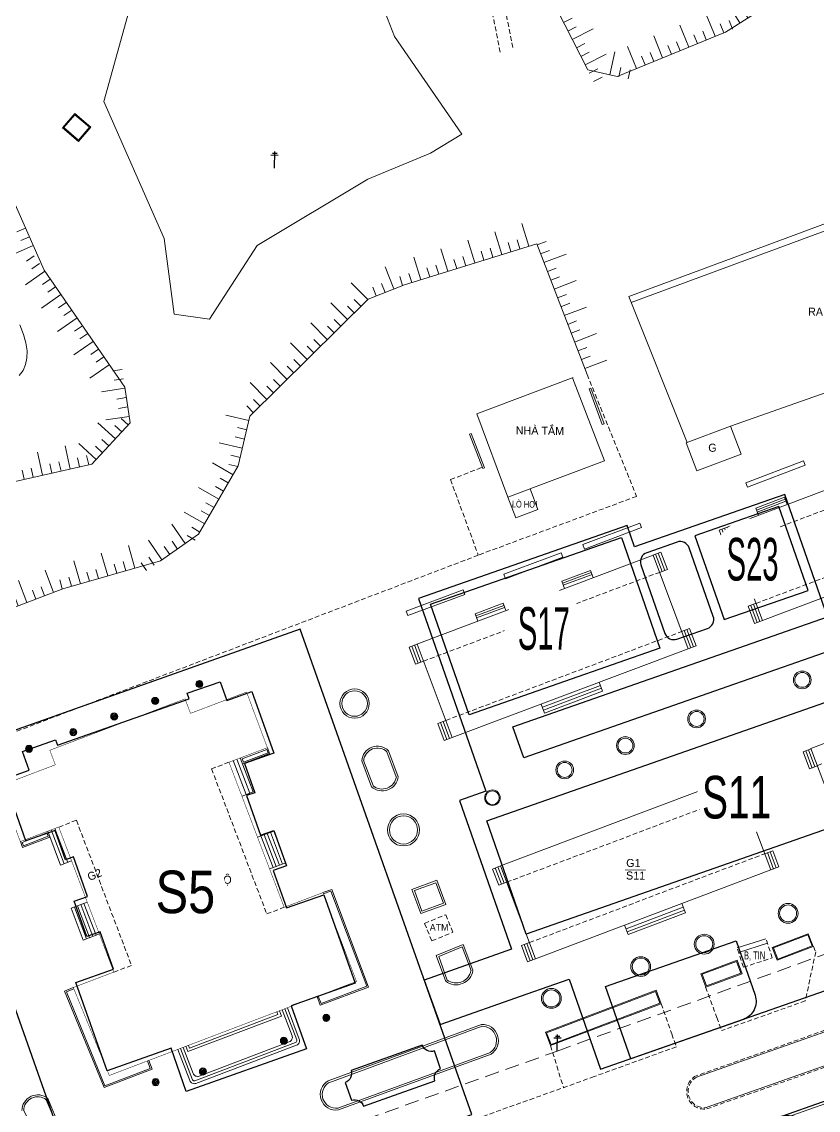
# Model space of a CAD drawing. Header units: inches. Extents: x 496359 to 501064, y 2374078 to 2377203.
# Drawn here: x 500217.5 to 500301.8, y 2376447.1 to 2376562.2 of the extents above; entities that cross this region are included whole.
import ezdxf
from ezdxf.enums import TextEntityAlignment as Align

# ---------------------------------------------------------------- set-up
doc = ezdxf.new("R2010")
doc.units = ezdxf.units.IN
doc.header["$MEASUREMENT"] = 0
doc.linetypes.add('DASHED', pattern=[0.75, 0.5, -0.25])
for name, color, linetype in [('cd', 7, 'Continuous'), ('chu', 6, 'Continuous'), ('MANH', 147, 'Continuous'), ('NOI', 2, 'Continuous'), ('tl', 8, 'Continuous')]:
    doc.layers.add(name, color=color, linetype=linetype)
for name, color, linetype, lineweight in [('EG Text2', 7, 'Continuous', 18), ('ISO', 252, 'Continuous', 20), ('LC Net dam 1', 30, 'Continuous', 30), ('LC Net manh', 239, 'Continuous', 5), ('manh1', 67, 'Continuous', 13)]:
    doc.layers.add(name, color=color, linetype=linetype, lineweight=lineweight)
doc.styles.add('EG Hai', font='')
doc.styles.add('style1', font='')
doc.styles.get('EG Hai').set_extended_font_data('.VnArial NarrowH')
doc.styles.get('style1').set_extended_font_data('.VnAvantH')

# ---------------------------------------------------------------- blocks, each defined once
blk = doc.blocks.new('cdien')
at = {"layer": 'cd', "extrusion": (-0.000518657, 0.000768986, 1)}
for p, q in [((-0.8, 2.78, 0), (0.76, 2.78, 0)), ((-0.46, 3.14, 0), (0.49, 3.14, 0)), ((0, 0), (0, 3.5, 0))]:
    blk.add_line(p, q, dxfattribs=at)
blk = doc.blocks.new('t2')
at = {"layer": 'tl', "color": 250, "lineweight": 0}
for p, q in [((-2, 0), (-2, -1)), ((-1, 0), (-1, -1)), ((0, 0), (0, -2.5))]:
    blk.add_line(p, q, dxfattribs=at)
blk = doc.blocks.new('t1')
at = {"layer": 'tl', "color": 250, "lineweight": 0}
for p, q in [((0, 0), (0, 2.5)), ((-2, 0), (-2, 1)), ((-1, 0), (-1, 1))]:
    blk.add_line(p, q, dxfattribs=at)
blk = doc.blocks.new('Nền HT mới')
at = {"layer": 'MANH', "lineweight": 0}
h = blk.add_hatch(dxfattribs=at)
h.set_pattern_fill('ANSI31', color=1, angle=-0.7328, style=0)
h.set_pattern_definition([(44.267, (356.75448, 211.35398), (-0.08725, 0.089512), [])])
h.paths.add_polyline_path([(357.5, 211.34, 1), (356.75, 211.35, 1)])
h = blk.add_hatch(dxfattribs=at)
h.set_pattern_fill('ANSI31', color=1, angle=-0.7328, style=0)
h.set_pattern_definition([(44.267, (352.07417, 209.57185), (-0.08725, 0.089512), [])])
h.paths.add_polyline_path([(352.82, 209.56, 1), (352.07, 209.57, 1)])
h = blk.add_hatch(dxfattribs=at)
h.set_pattern_fill('ANSI31', color=1, angle=-0.7328, style=0)
h.set_pattern_definition([(44.267, (347.74432, 207.92318), (-0.08725, 0.089512), [])])
h.paths.add_polyline_path([(348.49, 207.91, 1), (347.74, 207.92, 1)])
h = blk.add_hatch(dxfattribs=at)
h.set_pattern_fill('ANSI31', color=1, angle=-0.7328, style=0)
h.set_pattern_definition([(44.267, (343.41447, 206.2745), (-0.08725, 0.089512), [])])
h.paths.add_polyline_path([(344.16, 206.26, 1), (343.41, 206.27, 1)])
h = blk.add_hatch(dxfattribs=at)
h.set_pattern_fill('ANSI31', color=1, angle=-0.7328, style=0)
h.set_pattern_definition([(44.267, (338.73078, 204.5016), (-0.08725, 0.089512), [])])
h.paths.add_polyline_path([(339.48, 204.49, 1), (338.73, 204.5, 1)])
h = blk.add_hatch(dxfattribs=at)
h.set_pattern_fill('ANSI31', color=1, angle=-0.7328, style=0)
h.set_pattern_definition([(44.267, (370.17846, 176.05026), (-0.08725, 0.089512), [])])
h.paths.add_polyline_path([(370.93, 176.04, 1), (370.18, 176.05, 1)])
h = blk.add_hatch(dxfattribs=at)
h.set_pattern_fill('ANSI31', color=1, angle=-0.7328, style=0)
h.set_pattern_definition([(44.267, (365.69753, 173.63757), (-0.08725, 0.089512), [])])
h.paths.add_polyline_path([(366.45, 173.63, 1), (365.7, 173.64, 1)])
h = blk.add_hatch(dxfattribs=at)
h.set_pattern_fill('ANSI31', color=1, angle=-0.7328, style=0)
h.set_pattern_definition([(44.267, (357.12586, 170.37873), (-0.08725, 0.089512), [])])
h.paths.add_polyline_path([(357.88, 170.37, 1), (357.13, 170.38, 1)])
h = blk.add_hatch(dxfattribs=at)
h.set_pattern_fill('ANSI31', color=1, angle=-0.7328, style=0)
h.set_pattern_definition([(44.267, (352.12979, 169.2584), (-0.08725, 0.089512), [])])
h.paths.add_polyline_path([(352.88, 169.25, 1), (352.13, 169.26, 1)])
at = {"layer": 'chu', "color": 6, "lineweight": 0, "elevation": -28.38}
for points in [[(393.33, 214.89), (395.48, 214.86)], [(402.18, 191.69), (404.33, 191.66)]]:
    blk.add_lwpolyline(points, dxfattribs=at)
at = {"layer": 'MANH', "color": 3, "linetype": 'DASHED', "lineweight": 0, "elevation": -28.38}
for points in [[(388.95, 278.18), (384.81, 298.83), (382.3, 314.16), (381.3, 319.22), (373.58, 340.98), (370.8, 350.56), (370.67, 378.97)], [(371.61, 378.83), (372.02, 350.81), (374.61, 341.32), (382.55, 319.48), (383.54, 314.48), (386.18, 298.99), (390.3, 278.6)], [(422.08, 183.61), (422.32, 183.03), (421.22, 177.84)], [(410.68, 179.3), (411.86, 176.1), (412.36, 174.7)], [(405.98, 177.55), (407.09, 174.35), (407.58, 172.99)], [(421.22, 177.84), (412.36, 174.7)], [(407.58, 172.99), (398.89, 169.84), (368.51, 158.97), (345.93, 150.8), (338.39, 148.1)], [(394.27, 173.12), (395.64, 168.68)]]:
    blk.add_lwpolyline(points, dxfattribs=at)
at = {"layer": 'MANH', "color": 2, "lineweight": 0, "elevation": -28.38}
for points in [[(471.45, 279.06), (444.81, 292.92), (438.97, 293.22), (428.96, 289.66), (420.98, 285.5), (412.77, 280.29), (401.32, 275.6), (398.2, 276.3), (388.45, 295.45), (388.77, 303.23), (386.75, 312.91), (380, 336.06), (377.61, 346.87), (381.83, 352.84), (386.45, 362.77), (387.03, 366.64), (375.54, 374.01), (375.55, 378.44)], [(369.58, 331.08), (363.15, 332.07), (357.97, 323.08), (354.21, 310.8), (350.61, 295.28), (351.16, 287.82), (347.02, 272.94), (353.4, 258.47), (354.45, 250.47), (358.21, 249.93), (363.25, 257.74), (374.94, 264.74), (381.57, 267.48), (384.89, 269.5), (377.78, 279.84), (374.06, 289.39), (374.78, 298.66), (375.62, 312.09), (374.21, 324.58), (369.58, 331.08)], [(344.35, 268.72), (345.65, 270.24), (343.96, 271.69), (342.66, 270.18), (344.35, 268.72)], [(402.54, 252.34), (434.02, 264.01)], [(413.31, 238.61), (440.34, 248.15), (434.02, 264.01)], [(402.8, 251.69), (433.63, 263.1)], [(319.26, 212.5), (342.68, 221.42), (353, 224.38), (357.05, 227.19), (361.24, 234.44), (362.47, 239.67), (374.98, 252.05), (378.81, 253.57), (392.81, 257.92), (398.13, 244.09)], [(408.71, 236.88), (402.54, 252.34)], [(386.48, 239.94), (396.68, 243.75)], [(399.97, 234.94), (396.61, 243.72)], [(398.36, 242.57), (398.55, 242.64)], [(399.75, 238.8), (398.36, 242.57)], [(399.94, 238.87), (398.55, 242.64)], [(389.77, 231.13), (386.48, 239.94)], [(399.75, 238.8), (399.94, 238.87)], [(408.63, 236.85), (413.31, 238.61)], [(414.42, 235.66), (413.31, 238.61)], [(385.7, 237.77), (385.88, 237.84)], [(387.1, 234.15), (385.7, 237.77)], [(387.28, 234.22), (385.88, 237.84)], [(412.95, 227.95), (437.92, 237.35)], [(409.74, 233.9), (408.63, 236.85)], [(389.77, 231.13), (399.97, 234.94)], [(409.74, 233.9), (414.42, 235.66)], [(414.93, 232.63), (421.03, 234.95)], [(421.03, 234.95), (421.21, 234.48)], [(387.1, 234.15), (387.28, 234.22)], [(415.11, 232.16), (421.21, 234.48)], [(414.93, 232.63), (415.11, 232.16)], [(392.94, 229.8), (392.12, 232.01)], [(390.6, 228.93), (389.77, 231.13)], [(415.97, 229.96), (419.01, 231.11)], [(416.05, 229.75), (419.09, 230.89)], [(416.13, 229.53), (419.17, 230.68)], [(419.01, 231.11), (419.3, 230.34)], [(390.6, 228.93), (392.94, 229.8)], [(415.97, 229.96), (416.26, 229.19)], [(397.68, 226.09), (403.72, 228.38)], [(397.85, 225.62), (403.9, 227.91)], [(403.72, 228.38), (403.9, 227.91)], [(416.69, 218.06), (412.96, 227.95)], [(412.8, 225.82), (412.12, 227.64)], [(413.09, 225.92), (412.4, 227.74)], [(413.37, 226.03), (412.68, 227.85)], [(416.69, 218.06), (441.66, 227.47)], [(397.68, 226.09), (397.85, 225.62)], [(380.14, 215.58), (405.11, 224.98)], [(395.39, 225.23), (389.34, 222.96)], [(395.56, 224.77), (389.52, 222.49)], [(395.39, 225.23), (395.56, 224.77)], [(405.1, 224.97), (405.94, 225.29)], [(408.84, 215.09), (405.11, 224.98)], [(406.07, 223.26), (405.38, 225.08)], [(406.35, 223.37), (405.66, 225.19)], [(406.63, 223.47), (405.94, 225.29)], [(395.46, 222.22), (398.5, 223.37)], [(398.5, 223.37), (398.79, 222.6)], [(405.78, 223.16), (406.63, 223.47)], [(389.34, 222.96), (389.52, 222.49)], [(395.46, 222.22), (395.75, 221.45)], [(395.54, 222.01), (398.58, 223.15)], [(395.62, 221.79), (398.66, 222.94)], [(385.03, 221.3), (379, 219.07)], [(385.03, 221.3), (385.2, 220.83)], [(385.2, 220.83), (379.17, 218.6)], [(386.29, 218.77), (389.25, 219.89)], [(389.25, 219.89), (389.54, 219.12)], [(379, 219.07), (379.17, 218.6)], [(386.29, 218.77), (386.58, 218)], [(386.37, 218.56), (389.33, 219.67)], [(386.45, 218.34), (389.41, 219.46)], [(415.17, 219.57), (415.86, 217.75)], [(415.45, 219.67), (416.14, 217.86)], [(415.73, 219.78), (416.42, 217.96)], [(408.14, 216.9), (408.98, 217.22)], [(409.1, 215.19), (408.42, 217.01)], [(409.38, 215.3), (408.7, 217.11)], [(409.67, 215.4), (408.98, 217.22)], [(380.15, 215.58), (379.31, 215.26)], [(379.99, 213.45), (379.31, 215.26)], [(380.27, 213.55), (379.59, 215.37)], [(380.55, 213.66), (379.87, 215.48)], [(383.87, 205.69), (380.15, 215.58)], [(408.82, 215.09), (409.67, 215.4)], [(383.87, 205.69), (408.84, 215.09)], [(380.83, 213.76), (379.99, 213.45)], [(421.81, 204.55), (446.78, 213.95)], [(393.41, 208.9), (399.54, 211.21)], [(393.52, 208.59), (399.66, 210.9)], [(399.77, 210.59), (399.42, 211.54)], [(393.64, 208.28), (399.77, 210.59)], [(393.64, 208.28), (393.28, 209.23)], [(383.19, 207.51), (382.35, 207.19)], [(383.03, 205.37), (382.35, 207.19)], [(383.31, 205.48), (382.63, 207.3)], [(383.59, 205.59), (382.91, 207.4)], [(383.87, 205.69), (383.03, 205.37)], [(364.26, 204.44), (361.65, 203.45)], [(364.55, 203.99), (361.7, 202.9)], [(364.4, 204.09), (361.78, 203.1)], [(364.4, 204.09), (364.26, 204.44)], [(364.55, 203.99), (364.32, 204.62)], [(421.67, 202.37), (420.98, 204.18)], [(421.95, 202.47), (421.26, 204.29)], [(422.23, 202.58), (421.55, 204.4)], [(425.55, 194.66), (421.82, 204.55)], [(362.07, 199.67), (360.71, 203.25)], [(362.45, 199.81), (361.08, 203.39)], [(362.82, 199.95), (361.46, 203.53)], [(361.78, 203.1), (361.65, 203.45)], [(388.98, 192.11), (413.88, 201.51)], [(413.88, 201.51), (414.72, 201.83)], [(417.58, 191.69), (413.88, 201.51)], [(414.81, 199.89), (414.16, 201.61)], [(415.09, 200), (414.44, 201.72)], [(415.37, 200.1), (414.72, 201.83)], [(362.82, 199.95), (361.66, 199.51)], [(414.53, 199.79), (415.37, 200.1)], [(342.45, 192.21), (341.09, 195.79)], [(341.32, 195.16), (341.09, 195.79)], [(342.82, 192.35), (341.46, 195.93)], [(343.2, 192.49), (341.83, 196.07)], [(364.99, 195.81), (363.29, 195.16)], [(365.93, 192.32), (364.65, 195.68)], [(366.27, 192.45), (364.99, 195.81)], [(338.43, 194.06), (338.19, 194.69)], [(338.39, 194.6), (341, 195.6)], [(338.52, 194.25), (338.39, 194.6)], [(338.43, 194.06), (341.32, 195.16)], [(338.52, 194.25), (341.13, 195.25)], [(341.13, 195.25), (341, 195.6)], [(364.92, 191.94), (363.64, 195.29)], [(365.26, 192.07), (363.98, 195.42)], [(365.6, 192.2), (364.31, 195.55)], [(416.93, 193.41), (417.78, 193.73)], [(417.87, 191.79), (417.21, 193.52)], [(418.15, 191.9), (417.5, 193.62)], [(418.43, 192.01), (417.78, 193.73)], [(342.45, 192.21), (343.61, 192.65)], [(366.27, 192.45), (364.58, 191.81)], [(388.98, 192.11), (388.14, 191.79)], [(388.79, 190.07), (388.14, 191.79)], [(389.07, 190.18), (388.42, 191.9)], [(389.35, 190.28), (388.7, 192.01)], [(392.69, 182.29), (388.98, 192.11)], [(392.69, 182.29), (417.59, 191.69)], [(417.58, 191.69), (418.43, 192.01)], [(389.63, 190.39), (388.79, 190.07)], [(370.18, 189.29), (371.13, 189.62), (375.02, 179.31), (369.92, 177.38), (369.57, 178.31)], [(370.23, 189.15), (371.03, 189.43), (374.83, 179.4), (370.01, 177.57), (369.71, 178.36)], [(343.58, 187.64), (345.27, 188.28)], [(344.85, 184.28), (343.58, 187.64)], [(345.19, 184.41), (343.91, 187.77)], [(345.52, 184.54), (344.25, 187.9)], [(345.86, 184.67), (344.58, 188.02)], [(346.2, 184.8), (344.92, 188.15)], [(402.26, 185.45), (408.31, 187.74)], [(408.54, 187.14), (408.16, 188.13)], [(402.37, 185.15), (408.43, 187.44)], [(402.49, 184.85), (408.54, 187.14)], [(402.49, 184.85), (402.11, 185.85)], [(344.85, 184.28), (346.55, 184.93)], [(414.02, 183.44), (417.06, 184.42)], [(421.54, 184.95), (417.73, 183.5), (418.25, 182.14), (422.06, 183.6), (421.54, 184.95)], [(392.04, 184.01), (391.19, 183.69)], [(391.84, 181.97), (391.19, 183.69)], [(392.13, 182.08), (391.48, 183.8)], [(392.41, 182.18), (391.76, 183.91)], [(414.17, 182.96), (417.21, 183.94)], [(392.69, 182.29), (391.84, 181.97)], [(410.7, 179.31), (414.53, 180.72), (414.01, 182.14), (410.17, 180.72), (410.7, 179.31)], [(343.79, 179.26), (342.87, 178.88), (347.04, 168.68), (352.14, 170.61), (351.78, 171.55)], [(343.85, 179.12), (343.06, 178.8), (347.12, 168.87), (351.94, 170.7), (351.64, 171.5)], [(393.73, 174.54), (394.27, 173.12), (405.98, 177.55), (405.45, 178.98), (393.73, 174.54)], [(355.91, 172.48), (365.82, 176.24)], [(356.08, 172.86), (365.43, 176.42)], [(365.43, 176.42), (365.32, 176.7)], [(365.82, 176.24), (365.6, 176.8)], [(370.74, 169.38), (386.97, 175.36)], [(370.81, 169.19), (387.04, 175.17)], [(355.7, 173.04), (355.91, 172.48)], [(355.98, 173.14), (356.08, 172.86)], [(371.76, 166.5), (387.91, 172.4)], [(371.83, 166.31), (387.98, 172.21)]]:
    blk.add_lwpolyline(points, dxfattribs=at)
at = {"layer": 'MANH', "lineweight": 0, "elevation": -28.38}
for points in [[(333.98, 283.5), (334.73, 268.63), (340.71, 255.11), (349.23, 242.75), (349.8, 238.97), (345.77, 234.61), (334.33, 232.04), (324.07, 227.71), (317.79, 227.56), (312.63, 230.47), (305.79, 232.71), (294.33, 230.86), (287.24, 227.89), (281.96, 223.6)], [(412.12, 227.64), (412.95, 227.95)], [(413.65, 226.14), (412.8, 225.82)], [(416.01, 219.89), (415.17, 219.57)], [(415.86, 217.75), (416.69, 218.06)], [(376.96, 204.18), (377.96, 201.53)], [(377.14, 204.29), (378.17, 201.55)], [(421.83, 204.5), (420.98, 204.18)], [(374.3, 203.22), (375.33, 200.49)], [(374.5, 203.25), (375.5, 200.61)], [(422.51, 202.69), (421.67, 202.37)], [(379.61, 189.62), (382.26, 190.6), (383.2, 188.05), (380.55, 187.07), (379.61, 189.62)], [(460.12, 187.59), (409.71, 169.78)], [(382.19, 182.66), (385.03, 183.82)], [(382.44, 182.55), (384.92, 183.56)], [(385.86, 181.06), (384.92, 183.56)], [(386.07, 181.08), (385.03, 183.82)], [(382.19, 182.66), (383.18, 179.91)], [(382.44, 182.55), (383.35, 180.04)], [(432.7, 170.28), (402.5, 159.62)], [(340.94, 167.39), (342.16, 164.48)], [(341.11, 167.52), (342.34, 164.56)], [(338.53, 166.32), (339.75, 163.76)]]:
    blk.add_lwpolyline(points, dxfattribs=at)
at = {"layer": 'MANH', "color": 2, "lineweight": 0, "elevation": -28.38}
for points in [[(344.34, 268.87), (345.51, 270.23), (343.97, 271.55), (342.8, 270.19)], [(421.48, 184.82), (417.86, 183.44), (418.31, 182.27), (421.93, 183.66)], [(410.76, 179.44), (414.4, 180.78), (413.95, 182.01), (410.3, 180.67)], [(393.86, 174.48), (394.33, 173.25), (405.85, 177.61), (405.39, 178.85)]]:
    blk.add_lwpolyline(points, close=True, dxfattribs=at)
at = {"layer": 'MANH', "color": 2, "linetype": 'DASHED', "lineweight": 0, "elevation": -28.38}
for points in [[(398.13, 244.09), (403.38, 231.2), (386.63, 224.98)], [(383.69, 232.97), (387.05, 234.27)], [(383.69, 232.97), (386.63, 224.98), (323.9, 201.05)], [(360.26, 203.08), (358.42, 202.38), (364.26, 187.04), (366.1, 187.74)], [(342.25, 196.23), (344.12, 196.94), (349.95, 181.6), (348.08, 180.89)], [(417.72, 182.38), (417.06, 184.42)], [(414.67, 181.4), (414.02, 183.44)], [(414.67, 181.4), (417.72, 182.38)]]:
    blk.add_lwpolyline(points, dxfattribs=at)
at = {"layer": 'MANH', "linetype": 'DASHED', "lineweight": 0, "elevation": -28.38}
for points in [[(413.64, 226.13), (438.61, 235.53)], [(416, 219.88), (440.97, 229.28)], [(380.82, 213.76), (405.79, 223.16)], [(383.19, 207.51), (408.16, 216.91)], [(422.5, 202.73), (447.47, 212.13)], [(389.63, 190.39), (414.53, 199.79)], [(392.04, 184.01), (416.94, 193.41)], [(380.95, 186.04), (383.19, 186.96)], [(383.95, 185.1), (383.19, 186.96)], [(380.95, 186.04), (381.71, 184.18)], [(381.71, 184.18), (383.95, 185.1)]]:
    blk.add_lwpolyline(points, dxfattribs=at)
at = {"layer": 'MANH', "color": 1, "linetype": 'DASHED', "lineweight": 0, "ltscale": 3, "elevation": -28.38}
blk.add_lwpolyline([(92.05, 52.59), (119.84, 64.48), (146.69, 76.35), (173.15, 88.06), (201.06, 100.39), (229.35, 112.33), (266.95, 126.39), (296.55, 137.3), (334.39, 150.94), (394.99, 172.54), (493.57, 208.22), (554.51, 229.52), (562.77, 214.46), (570.46, 194.28), (580.63, 169.79), (591.55, 141.92), (602.45, 113.39), (610.19, 94.18)], dxfattribs=at)
at = {"layer": 'MANH', "color": 2, "lineweight": 0, "const_width": 0.05, "elevation": -28.38}
blk.add_lwpolyline([(370.18, 189.29), (366.1, 187.74), (360.26, 203.08), (364.32, 204.62), (362.12, 210.5), (356.19, 208.25), (355.61, 209.78), (341.31, 204.35), (341.89, 202.81), (335.96, 200.56), (338.19, 194.69), (342.25, 196.23), (348.08, 180.89), (343.79, 179.26), (347.6, 169.96), (373.75, 179.9), (370.18, 189.29)], dxfattribs=at)
at = {"layer": 'MANH', "lineweight": 0, "elevation": -28.38}
blk.add_lwpolyline([(379.87, 189.51), (382.14, 190.34), (382.94, 188.17), (380.67, 187.33)], close=True, dxfattribs=at)
at = {"layer": 'MANH', "color": 3, "linetype": 'DASHED', "lineweight": 0, "elevation": -28.38}
for points in [[(460.07, 187.73), (409.66, 169.92), (409.66, 169.92, 0.722312)], [(410.8, 166.42), (461.51, 184.31, 0.796994), (460.07, 187.73, 0.970939)]]:
    blk.add_lwpolyline(points, format="xyb", dxfattribs=at)
at = {"layer": 'MANH', "lineweight": 0, "elevation": -28.38}
blk.add_lwpolyline([(410.75, 166.56), (461.44, 184.44, 0.792117), (460.09, 187.58, 0.792117)], format="xyb", dxfattribs=at)
at = {"layer": 'MANH', "color": 2, "lineweight": 0, "elevation": -28.38}
for points in [[(354.86, 172.72), (356.11, 169.41, 0.414214), (356.76, 169.12), (367.41, 173.17, 0.414214), (367.7, 173.81), (366.45, 177.12)], [(355.14, 172.82), (356.4, 169.51, 0.414214), (356.65, 169.4), (367.31, 173.45, 0.414214), (367.42, 173.71), (366.17, 177.02)], [(355.42, 172.93), (356.46, 170.18, 0.414214), (357.11, 169.89), (366.64, 173.52, 0.414214), (366.93, 174.16), (365.88, 176.91)]]:
    blk.add_lwpolyline(points, format="xyb", dxfattribs=at)
at = {"layer": 'MANH', "color": 2, "lineweight": 0}
for centre, radius in [((420.9, 211.79, -2.06), 0.936), ((420.9, 211.79, -2.06), 0.786), ((357.13, 211.35, -0.96), 0.375), ((352.45, 209.57, -1.04), 0.375), ((409.72, 207.66, -1.13), 0.936), ((409.72, 207.66, -1.13), 0.786), ((348.12, 207.92, -1.04), 0.375), ((343.79, 206.27, -1.04), 0.375), ((402.19, 204.85, -1.21), 0.936), ((402.19, 204.85, -1.21), 0.786), ((339.11, 204.5, -1.04), 0.375), ((395.77, 202.27, -1.21), 0.936), ((395.77, 202.27, -1.21), 0.786), ((388.13, 199.33, -1.19), 0.822), ((388.13, 199.33, -1.19), 0.722), ((419.4, 187.1, -1.18), 1.05), ((419.4, 187.1, -1.18), 0.896), ((410.53, 183.84, -1.19), 1.05), ((410.53, 183.84, -1.19), 0.896), ((403.81, 181.47, -1.1), 1.05), ((403.81, 181.47, -1.1), 0.896), ((394.36, 178.11, -1.2), 1.05), ((394.36, 178.11, -1.2), 0.896), ((370.55, 176.05, -1.08), 0.375), ((366.07, 173.63, -0.65), 0.375), ((357.5, 170.37, -0.65), 0.375), ((352.5, 169.25, -1.04), 0.375)]:
    blk.add_circle(centre, radius, dxfattribs=at)
at = {"layer": 'MANH', "lineweight": 0}
for centre, radius in [((373.55, 209.29, -1.92), 1.55), ((373.55, 209.29, -1.92), 1.35), ((378.72, 195.92, -2.06), 1.69), ((378.72, 195.92, -2.06), 1.49)]:
    blk.add_circle(centre, radius, dxfattribs=at)
for centre, radius, start, end in [((375.96, 203.12, -2.01), 1.66, 44.7783, 176.4641), ((375.96, 203.12, -2.01), 1.46, 46.407, 174.8354), ((376.47, 201.76, -2.01), 1.71, 228.1976, 353.0448), ((376.47, 201.76, -2.01), 1.51, 230.0077, 351.2347), ((384.28, 181.34, -1.96), 1.8, 232.4453, 351.4995), ((384.28, 181.34, -1.96), 1.6, 234.4714, 349.6908), ((340.03, 166.23, -1.78), 1.68, 50.2273, 179.7673), ((340.03, 166.23, -1.78), 1.48, 52.0693, 179.7673)]:
    blk.add_arc(centre, radius, start, end, dxfattribs=at)
at = {"layer": 'MANH', "color": 2, "lineweight": 0}
for centre, radius, start, end in [((387.05, 173.65, -1.11), 1.71, 302.989, 92.4592), ((387.05, 173.65, -1.11), 1.51, 302.989, 92.4592), ((371.58, 167.95, -1.11), 1.66, 120.2981, 278.5662), ((371.58, 167.95, -1.11), 1.46, 120.2981, 278.5662)]:
    blk.add_arc(centre, radius, start, end, dxfattribs=at)
at = {"layer": 'MANH', "color": 3, "linetype": 'DASHED', "lineweight": 0}
for radius in [1.87, 1.72]:
    blk.add_arc((410.54, 168.27, -1.3), radius, 118.0993, 277.8847, dxfattribs=at)
at = {"layer": 'MANH', "color": 2, "lineweight": 0}
for p in [(352.45, 209.57, -1.04), (348.12, 207.92, -1.04)]:
    blk.add_point(p, dxfattribs=at)
at = {"layer": 'manh1', "color": 1, "lineweight": 0, "elevation": -28.38}
blk.add_lwpolyline([(338.07, 243.98), (338.48, 244.52), (338.75, 245.14), (338.89, 245.82), (338.9, 246.58), (338.77, 247.42), (338.51, 248.33), (338.12, 249.33)], dxfattribs=at)
at = {"lineweight": 0}
for p, rotation in [((389.13, 256.78, -28.38), 17.28819389294815), ((391.99, 257.67, -28.38), 17.28819389294815), ((386.26, 255.89, -28.38), 17.28819389294815), ((393.58, 255.92, -28.38), 291.0348775251586), ((383.4, 255, -28.38), 17.28819389294815), ((380.54, 254.1, -28.38), 17.28819389294815), ((394.66, 253.12, -28.38), 291.0348775251586), ((377.7, 253.13, -28.38), 21.63978084174378), ((374.93, 252, -28.38), 44.68391338687759), ((395.73, 250.32, -28.38), 291.0348775251586), ((372.8, 249.89, -28.38), 44.68391338687759), ((396.81, 247.52, -28.38), 291.0348775251586), ((370.66, 247.78, -28.38), 44.68391338687759), ((397.89, 244.72, -28.38), 291.0348775251586), ((368.53, 245.67, -28.38), 44.68391338687759), ((366.4, 243.56, -28.38), 44.68391338687759), ((364.26, 241.45, -28.38), 44.68391338687759), ((362.36, 239.21, -28.38), 76.75343389791277), ((361.67, 236.29, -28.38), 76.75343389791277), ((360.69, 233.49, -28.38), 60.0171952833943), ((359.19, 230.89, -28.38), 60.0171952833943), ((357.69, 228.29, -28.38), 60.0171952833943), ((355.63, 226.2, -28.38), 34.72125803770106), ((350.31, 223.61, -28.38), 15.98129182263599), ((353.17, 224.5, -28.38), 34.72125803770106), ((347.43, 222.78, -28.38), 15.98129182263599), ((341.69, 221.04, -28.38), 20.86270339519937), ((344.55, 221.96, -28.38), 15.98129182263599), ((338.89, 219.98, -28.38), 20.86270339519937)]:
    blk.add_blockref('t1', p, dxfattribs=dict(at, rotation=rotation))
at = {"layer": 'cd', "lineweight": 0, "xscale": 0.5, "yscale": 0.5, "zscale": 0.5, "rotation": 359.2672157837458}
for p in [(365.08, 265.91, -2.26), (394.99, 172.54, -1.81)]:
    blk.add_blockref('cdien', p, dxfattribs=at)
at = {"layer": 'NOI', "color": 2, "lineweight": 0}
for p, rotation in [((414.31, 281.27, -28.38), 212.3772705653124), ((395.2, 282.19, -28.38), 116.9694032937466), ((411.68, 279.85, -28.38), 202.2846104427313), ((408.9, 278.71, -28.38), 202.2846104427313), ((396.56, 279.51, -28.38), 116.9694032937466), ((406.13, 277.57, -28.38), 202.2846104427313), ((403.35, 276.44, -28.38), 202.2846104427313), ((397.92, 276.84, -28.38), 116.9694032937466), ((400.53, 275.78, -28.38), 167.4016456097479)]:
    blk.add_blockref('t2', p, dxfattribs=dict(at, rotation=rotation))
at = {"layer": 'NOI', "lineweight": 0}
for p, rotation in [((339.55, 257.73, -28.38), 293.8363011441608), ((340.79, 255, -28.38), 304.5871208982716), ((342.49, 252.53, -28.38), 304.5871208982716), ((344.19, 250.06, -28.38), 304.5871208982716), ((345.89, 247.59, -28.38), 304.5871208982716), ((347.6, 245.12, -28.38), 304.5871208982716), ((349.25, 242.63, -28.38), 278.6038355021166), ((349.7, 239.66, -28.38), 278.6038355021166), ((348.24, 237.28, -28.38), 227.2757026114853), ((346.2, 235.08, -28.38), 227.2757026114853), ((340.54, 233.43, -28.38), 192.6384308254698), ((343.47, 234.09, -28.38), 192.6384308254698), ((337.61, 232.78, -28.38), 192.6384308254698)]:
    blk.add_blockref('t2', p, dxfattribs=dict(at, rotation=rotation))
at = {"layer": 'chu', "color": 6, "lineweight": 0, "style": 'style1'}
for s, rotation, p in [('rau', 359.2672, (421.51, 250.31, -28.38)), ('nhµ t¾m', 359.2672, (390.59, 237.75, -28.38)), ('g', 359.2672, (410.95, 235.92, -28.38)), ('G1', 359.2672, (393.42, 215.2, -28.38)), ('S12', 359.2672, (393.4, 213.87, -28.38)), ('G2', 359.2672, (355.8, 191.79, -28.38)), ('G1', 359.2672, (402.27, 192.01, -28.38)), ('g2', 21.4266, (345.49, 190.52, -28.38)), ('nhµ hiÖu bé', 359.2672, (353.15, 190.32, -28.38)), ('S11', 359.2672, (402.25, 190.68, -28.38))]:
    blk.add_text(s, height=0.85, rotation=rotation, dxfattribs=at).set_placement(p)
at = {"layer": 'chu', "color": 6, "lineweight": 0, "style": 'style1', "width": 0.7}
blk.add_text('lß h¬i', height=0.7, rotation=359.2672, dxfattribs=at).set_placement((390.18, 230.03, -1.15))
at = {"layer": 'chu', "color": 6, "lineweight": 0, "style": 'style1'}
blk.add_text('ATM', height=0.7, dxfattribs=at).set_placement((381.5, 185.27, -2.03))
at = {"layer": 'chu', "color": 6, "lineweight": 0, "style": 'style1', "width": 0.7}
blk.add_text('B, TIN', height=0.85, dxfattribs=at).set_placement((414.73, 182.23, -2.12))

msp = doc.modelspace()

# ---------------------------------------------------------------- linework, layer by layer
at = {"layer": 'LC Net dam 1'}
for points in [[(500345.15, 2376343.51), (500334.78, 2376339.84, 0.413168), (500336.61, 2376343.66), (500301.36, 2376444.46, 0.414214), (500297.54, 2376446.3), (500307.92, 2376449.94, 0.414214), (500306.08, 2376446.11), (500309.81, 2376435.46, 0.414214), (500313.63, 2376433.61), (500409.91, 2376467.28), (500440.31, 2376380.36, 0.41526), (500444.14, 2376378.52), (500433.77, 2376374.85, 0.413168), (500435.6, 2376378.67), (500407.83, 2376458.08, 0.414214), (500404.01, 2376459.92), (500315.28, 2376428.89, 0.414214), (500313.44, 2376425.07), (500341.31, 2376345.35, 0.41526)], [(500279.29, 2376460.14), (500293.09, 2376464.96), (500295.1, 2376459.21, -0.414214), (500293.87, 2376456.66), (500281.96, 2376452.5)], [(500261.24, 2376450.16, -0.414214), (500261.85, 2376451.43), (500261.19, 2376453.32, -0.414214), (500259.91, 2376453.93), (500252.37, 2376451.26, -0.414214), (500251.76, 2376449.98), (500252.43, 2376448.1, -0.414214), (500253.7, 2376447.49)]]:
    msp.add_lwpolyline(points, format="xyb", close=True, dxfattribs=at)

# ---------------------------------------------------------------- block references
at = {"layer": 'LC Net manh'}
msp.add_blockref('Nền HT mới', (499879.2, 2376280.77, 2.92), dxfattribs=at)

# ---------------------------------------------------------------- next in the draw order: wipeouts: each hides what was drawn before it
at = {"ltscale": 500}
for points in [[(500291.92, 2376502.38), (500291.46, 2376502.93), (500291.21, 2376503.33), (500290.97, 2376503.82), (500290.8, 2376504.35), (500290.71, 2376504.84), (500290.68, 2376505.28), (500290.7, 2376505.81), (500290.76, 2376506.21), (500290.92, 2376506.79), (500291.04, 2376507.1), (500291.27, 2376507.54), (500291.53, 2376507.93), (500291.91, 2376508.37), (500292.32, 2376508.73), (500292.79, 2376509.05), (500293.24, 2376509.28), (500293.68, 2376509.44), (500294.07, 2376509.54), (500294.58, 2376509.61), (500295.01, 2376509.62), (500295.42, 2376509.59), (500295.96, 2376509.49), (500296.38, 2376509.36), (500296.76, 2376509.2), (500297.35, 2376508.85), (500297.61, 2376508.65), (500297.9, 2376508.38), (500298.16, 2376508.11), (500298.42, 2376507.76), (500298.67, 2376507.35), (500298.83, 2376507.01), (500298.96, 2376506.66), (500299.07, 2376506.2), (500299.13, 2376505.8), (500299.15, 2376505.22), (500299.09, 2376504.67), (500298.99, 2376504.24), (500298.88, 2376503.89), (500298.68, 2376503.44), (500298.46, 2376503.06), (500298.26, 2376502.77), (500297.92, 2376502.39), (500297.66, 2376502.15), (500297.25, 2376501.84), (500296.97, 2376501.67), (500296.72, 2376501.55), (500296.41, 2376501.42), (500296.06, 2376501.3), (500295.73, 2376501.22), (500295.38, 2376501.17), (500295.03, 2376501.14), (500294.74, 2376501.15), (500294.31, 2376501.19), (500293.95, 2376501.25), (500293.54, 2376501.37), (500293.15, 2376501.53), (500292.67, 2376501.79), (500292.45, 2376501.93), (500292.15, 2376502.17)], [(500269.85, 2376495.06), (500269.38, 2376495.61), (500269.13, 2376496.01), (500268.89, 2376496.51), (500268.73, 2376497.03), (500268.63, 2376497.53), (500268.6, 2376497.97), (500268.62, 2376498.49), (500268.68, 2376498.9), (500268.84, 2376499.47), (500268.96, 2376499.79), (500269.19, 2376500.22), (500269.45, 2376500.62), (500269.83, 2376501.06), (500270.24, 2376501.41), (500270.71, 2376501.73), (500271.16, 2376501.96), (500271.6, 2376502.12), (500271.99, 2376502.22), (500272.5, 2376502.29), (500272.93, 2376502.3), (500273.35, 2376502.27), (500273.89, 2376502.17), (500274.3, 2376502.04), (500274.68, 2376501.88), (500275.27, 2376501.54), (500275.53, 2376501.34), (500275.83, 2376501.07), (500276.08, 2376500.79), (500276.34, 2376500.44), (500276.59, 2376500.03), (500276.75, 2376499.69), (500276.88, 2376499.34), (500276.99, 2376498.89), (500277.05, 2376498.49), (500277.07, 2376497.91), (500277.01, 2376497.36), (500276.92, 2376496.92), (500276.8, 2376496.57), (500276.6, 2376496.12), (500276.38, 2376495.75), (500276.18, 2376495.46), (500275.84, 2376495.08), (500275.58, 2376494.83), (500275.17, 2376494.53), (500274.89, 2376494.36), (500274.64, 2376494.23), (500274.33, 2376494.1), (500273.99, 2376493.99), (500273.65, 2376493.91), (500273.31, 2376493.85), (500272.95, 2376493.83), (500272.67, 2376493.83), (500272.23, 2376493.87), (500271.87, 2376493.94), (500271.46, 2376494.06), (500271.07, 2376494.21), (500270.59, 2376494.47), (500270.37, 2376494.62), (500270.07, 2376494.86)], [(500290.25, 2376477.22), (500289.78, 2376477.77), (500289.53, 2376478.17), (500289.3, 2376478.67), (500289.13, 2376479.19), (500289.04, 2376479.69), (500289, 2376480.13), (500289.02, 2376480.65), (500289.08, 2376481.06), (500289.24, 2376481.63), (500289.37, 2376481.95), (500289.59, 2376482.38), (500289.86, 2376482.78), (500290.24, 2376483.21), (500290.64, 2376483.57), (500291.11, 2376483.89), (500291.57, 2376484.12), (500292, 2376484.28), (500292.4, 2376484.38), (500292.9, 2376484.45), (500293.34, 2376484.46), (500293.75, 2376484.43), (500294.29, 2376484.33), (500294.7, 2376484.2), (500295.08, 2376484.04), (500295.67, 2376483.69), (500295.93, 2376483.5), (500296.23, 2376483.23), (500296.48, 2376482.95), (500296.75, 2376482.6), (500296.99, 2376482.19), (500297.15, 2376481.85), (500297.28, 2376481.5), (500297.4, 2376481.05), (500297.46, 2376480.64), (500297.47, 2376480.06), (500297.42, 2376479.51), (500297.32, 2376479.08), (500297.2, 2376478.73), (500297.01, 2376478.28), (500296.79, 2376477.91), (500296.58, 2376477.62), (500296.24, 2376477.23), (500295.98, 2376476.99), (500295.57, 2376476.69), (500295.29, 2376476.52), (500295.04, 2376476.39), (500294.74, 2376476.26), (500294.39, 2376476.15), (500294.06, 2376476.07), (500293.71, 2376476.01), (500293.36, 2376475.99), (500293.07, 2376475.99), (500292.64, 2376476.03), (500292.27, 2376476.1), (500291.87, 2376476.21), (500291.47, 2376476.37), (500291, 2376476.63), (500290.78, 2376476.77), (500290.47, 2376477.01)], [(500231.94, 2376467.21), (500231.47, 2376467.76), (500231.22, 2376468.16), (500230.98, 2376468.65), (500230.81, 2376469.18), (500230.72, 2376469.67), (500230.69, 2376470.11), (500230.71, 2376470.64), (500230.77, 2376471.04), (500230.93, 2376471.62), (500231.05, 2376471.93), (500231.28, 2376472.37), (500231.54, 2376472.76), (500231.92, 2376473.2), (500232.33, 2376473.56), (500232.8, 2376473.88), (500233.25, 2376474.1), (500233.69, 2376474.26), (500234.08, 2376474.36), (500234.59, 2376474.44), (500235.02, 2376474.45), (500235.44, 2376474.42), (500235.97, 2376474.32), (500236.39, 2376474.19), (500236.77, 2376474.03), (500237.36, 2376473.68), (500237.62, 2376473.48), (500237.92, 2376473.21), (500238.17, 2376472.94), (500238.43, 2376472.59), (500238.68, 2376472.18), (500238.84, 2376471.84), (500238.97, 2376471.48), (500239.08, 2376471.03), (500239.14, 2376470.63), (500239.16, 2376470.05), (500239.1, 2376469.5), (500239.01, 2376469.07), (500238.89, 2376468.71), (500238.69, 2376468.27), (500238.47, 2376467.89), (500238.27, 2376467.6), (500237.93, 2376467.22), (500237.67, 2376466.98), (500237.26, 2376466.67), (500236.98, 2376466.5), (500236.73, 2376466.37), (500236.42, 2376466.25), (500236.08, 2376466.13), (500235.74, 2376466.05), (500235.4, 2376466), (500235.04, 2376465.97), (500234.76, 2376465.98), (500234.32, 2376466.02), (500233.96, 2376466.08), (500233.55, 2376466.2), (500233.16, 2376466.36), (500232.68, 2376466.61), (500232.46, 2376466.76), (500232.16, 2376467)]]:
    msp.add_wipeout(points, dxfattribs=at).translate(0, 0, -292.38).dxf.layer = 'ISO'

# ---------------------------------------------------------------- next in the draw order: linework, layer by layer
at = {"layer": 'LC Net dam 1'}
for points in [[(500269.35, 2376464.08), (500260.11, 2376460.81), (500261.78, 2376456.1), (500271, 2376459.36), (500275.43, 2376460.92), (500278.77, 2376451.38), (500322.74, 2376466.76), (500319.41, 2376476.28), (500328.48, 2376479.45), (500327.24, 2376482.73), (500322.69, 2376481.14), (500316.03, 2376500.19), (500270.64, 2376484.32), (500269.49, 2376487.6), (500302.76, 2376499.23), (500298.24, 2376512.18), (500282.37, 2376506.63), (500281.58, 2376508.88), (500259.51, 2376501.17), (500266.63, 2376480.8), (500263.85, 2376479.82)], [(500300.73, 2376502.03), (500297.63, 2376510.9), (500288.75, 2376507.8), (500291.85, 2376498.93)], [(500260.79, 2376500.55), (500280.97, 2376507.61), (500285.05, 2376495.92), (500264.87, 2376488.87)], [(500265.14, 2376446.61), (500246.99, 2376497.91), (500207.57, 2376483.97), (500225.71, 2376432.67), (500229.76, 2376434.25)], [(500270.91, 2376465.68), (500266.72, 2376477.65), (500315.79, 2376494.81), (500319.98, 2376482.83)], [(500247.67, 2376453.54), (500234.94, 2376449.03), (500233.33, 2376453.6), (500226.58, 2376451.21), (500223.27, 2376460.56), (500227.23, 2376461.96), (500225.83, 2376465.92), (500224.41, 2376465.42), (500223.09, 2376469.17), (500224.5, 2376469.67), (500223.03, 2376473.84), (500222.18, 2376473.54), (500221.08, 2376476.63), (500217.97, 2376475.53), (500215.67, 2376482.06), (500218.32, 2376483), (500217.62, 2376484.98), (500221.11, 2376486.21), (500221.31, 2376485.65), (500235.25, 2376490.57), (500235.05, 2376491.14), (500238.53, 2376492.37), (500239.23, 2376490.39), (500241.89, 2376491.33), (500244.2, 2376484.81), (500241.09, 2376483.71), (500242.18, 2376480.62), (500241.33, 2376480.32), (500242.81, 2376476.15), (500244.22, 2376476.65), (500245.55, 2376472.9), (500244.14, 2376472.4), (500245.54, 2376468.44), (500249.5, 2376469.84), (500252.8, 2376460.49), (500246.05, 2376458.1)]]:
    msp.add_lwpolyline(points, close=True, dxfattribs=at)
msp.add_lwpolyline([(500286.86, 2376507.14), (500283.65, 2376506.01, 0.414214), (500283.03, 2376504.74), (500285.57, 2376497.48, 0.414215), (500286.84, 2376496.87), (500290.06, 2376497.99, 0.414212), (500290.68, 2376499.27), (500288.14, 2376506.52, 0.414214)], format="xyb", close=True, dxfattribs=at)

# ---------------------------------------------------------------- next in the draw order: texts
at = {"layer": 'EG Text2', "style": 'EG Hai'}
for s, width, p in [('s23', 0.6, (500294.84, 2376505.32, -292.38)), ('s17', 0.6, (500272.76, 2376498, -292.38)), ('S11', 0.8, (500293.16, 2376480.16, -292.38))]:
    msp.add_text(s, height=4.5, rotation=0, dxfattribs=dict(at, width=width)).set_placement(p, align=Align.MIDDLE_CENTER)
msp.add_text('s5', height=4.5, rotation=0, dxfattribs=at).set_placement((500234.85, 2376470.14, -292.38), align=Align.MIDDLE_CENTER)

doc.saveas('drawing.dxf')
